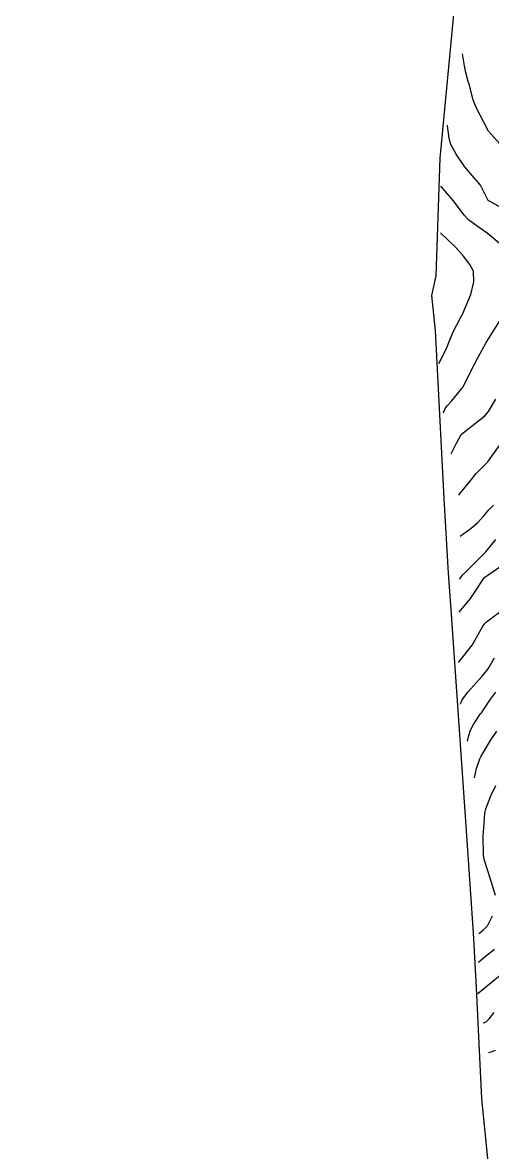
# Model space of a CAD drawing. Header units: metres. Extents: x 307586 to 320046, y 7427249 to 7434250.
# Drawn here: x 319099.4 to 319139.6, y 7427468.5 to 7427565.2 of the extents above; entities that cross this region are included whole.
import ezdxf

# ---------------------------------------------------------------- set-up
doc = ezdxf.new("R2010")
doc.units = ezdxf.units.M
doc.header["$MEASUREMENT"] = 0
for name, color, linetype in [('Area', 45, 'Continuous'), ('Curvas de Nivel 1m', 11, 'Continuous'), ('Curvas de Nivel 5m', 15, 'Continuous')]:
    doc.layers.add(name, color=color, linetype=linetype)

msp = doc.modelspace()

# ---------------------------------------------------------------- linework, layer by layer
at = {"layer": 'Area'}
msp.add_polyline3d([(319139.441, 7427465.347, 849.523), (319138.672, 7427473.078, 847.024), (319138.578, 7427475.407, 846.114), (319138.219, 7427482.547, 844.034), (319137.981, 7427487.251, 842.474), (319137.303, 7427496.826, 842.064), (319136.064, 7427514.929, 836.804), (319135.822, 7427518.044, 836.034), (319135.469, 7427524.426, 833.854), (319134.724, 7427538.799, 830.864), (319134.421, 7427541.795, 830.396), (319134.768, 7427543.483, 830.558), (319135.13, 7427553.564, 832.857), (319136.628, 7427569.489, 834.077), (319137.169, 7427573.61, 834.057), (319137.246, 7427576.777, 834.156), (319137.885, 7427588.304, 832.585), (319137.432, 7427594.723, 831.395), (319138.198, 7427604.245, 829.436), (319138.355, 7427609.342, 828.296), (319138.636, 7427615.727, 826.747), (319099.406, 7427649.897, 804.021)], dxfattribs=at)
at = {"layer": 'Curvas de Nivel 1m', "flags": 128}
for points, elevation in [([(319140.191, 7427554.819), (319139.243, 7427555.87), (319138.21, 7427557.886), (319137.948, 7427558.558), (319137.589, 7427559.896), (319137.523, 7427560.125), (319137.303, 7427560.892), (319137.195, 7427561.448), (319137.043, 7427562.49)], 833), ([(319140.518, 7427549.208), (319139.338, 7427549.868), (319139.236, 7427549.932), (319139.175, 7427550.045), (319138.557, 7427551.25), (319138.038, 7427551.887), (319137.207, 7427552.857), (319136.492, 7427553.907), (319136.039, 7427554.72), (319135.902, 7427555.238), (319135.843, 7427555.713), (319135.788, 7427556.076), (319135.743, 7427556.37)], 832), ([(319140.683, 7427545.854), (319139.142, 7427547.133), (319138.082, 7427547.886), (319137.534, 7427548.271), (319137.161, 7427548.672), (319136.259, 7427549.909), (319135.183, 7427551.16)], 831), ([(319135.383, 7427531.77), (319135.46, 7427531.906), (319135.559, 7427532.123), (319135.732, 7427532.375), (319136.102, 7427532.773), (319136.982, 7427533.854), (319137.005, 7427533.877), (319137.016, 7427533.9), (319137.055, 7427533.97), (319138.04, 7427535.884), (319138.371, 7427536.521), (319139.031, 7427537.738), (319139.082, 7427537.82), (319139.112, 7427537.869), (319139.249, 7427538.082), (319140.379, 7427539.857)], 831), ([(319136.053, 7427528.24), (319136.244, 7427528.597), (319136.505, 7427529.171), (319136.923, 7427529.921), (319137.074, 7427530.037), (319138.949, 7427531.505), (319139.245, 7427531.867), (319139.886, 7427532.944)], 832), ([(319136.713, 7427524.71), (319136.873, 7427524.924), (319137.647, 7427525.889), (319138.205, 7427526.568), (319138.904, 7427527.28), (319139.193, 7427527.583), (319139.41, 7427527.865), (319140.569, 7427529.494)], 833), ([(319136.823, 7427521.21), (319137.764, 7427521.886), (319138.343, 7427522.375), (319138.849, 7427522.943), (319139.274, 7427523.449), (319139.683, 7427523.862)], 834), ([(319136.753, 7427514.71), (319137.708, 7427515.886), (319138.141, 7427516.51), (319138.788, 7427517.527), (319138.953, 7427517.705), (319139.186, 7427517.866), (319140.804, 7427518.975)], 836), ([(319136.693, 7427510.39), (319137.853, 7427511.883), (319138.736, 7427513.439), (319138.905, 7427513.704), (319139.076, 7427513.867), (319140.756, 7427515.122)], 837), ([(319136.873, 7427506.83), (319136.899, 7427506.943), (319136.939, 7427507.064), (319137.012, 7427507.199), (319137.146, 7427507.413), (319137.506, 7427507.887), (319138.686, 7427509.203), (319139, 7427509.556), (319139.213, 7427509.865), (319139.757, 7427510.805)], 838), ([(319137.463, 7427503.67), (319137.564, 7427504.134), (319137.725, 7427504.597), (319138.008, 7427505.141), (319138.553, 7427505.963), (319138.646, 7427506.091), (319139.366, 7427507.159), (319139.888, 7427507.858)], 839), ([(319139.865, 7427490.45), (319139.429, 7427491.86), (319138.918, 7427493.445), (319138.84, 7427493.867), (319138.801, 7427495.587), (319138.813, 7427495.867), (319138.94, 7427497.473), (319139.018, 7427497.865), (319139.442, 7427498.984), (319139.888, 7427499.857)], 841), ([(319138.423, 7427487.2), (319138.805, 7427487.488), (319139.156, 7427487.863), (319139.59, 7427488.71)], 841), ([(319138.393, 7427484.74), (319139.01, 7427485.25), (319139.762, 7427485.856)], 842), ([(319138.353, 7427482.08), (319139.333, 7427482.896), (319140.382, 7427483.764)], 843), ([(319138.793, 7427479.55), (319138.899, 7427479.575), (319139.067, 7427479.642), (319139.317, 7427479.893), (319139.744, 7427480.451)], 844)]:
    msp.add_lwpolyline(points, dxfattribs=dict(at, elevation=elevation))
at = {"layer": 'Curvas de Nivel 5m', "flags": 128}
for points, elevation in [([(319135.003, 7427535.98), (319135.657, 7427537.28), (319135.922, 7427537.911), (319136.241, 7427538.708), (319136.863, 7427539.902), (319136.932, 7427540.023), (319137.057, 7427540.277), (319137.744, 7427541.89), (319138.009, 7427542.966), (319137.962, 7427543.887), (319137.671, 7427544.454), (319137.116, 7427545.172), (319136.446, 7427545.907), (319135.143, 7427547.16)], 830), ([(319136.783, 7427517.53), (319136.935, 7427517.754), (319137.054, 7427517.896), (319138.811, 7427519.63), (319139.039, 7427519.868), (319139.889, 7427520.925)], 835), ([(319138.053, 7427500.52), (319138.228, 7427501.326), (319138.508, 7427502.137), (319138.6, 7427502.328), (319139.174, 7427503.305), (319139.525, 7427503.861), (319139.981, 7427504.505)], 840), ([(319139.263, 7427477.02), (319139.494, 7427477.079), (319139.848, 7427477.208)], 845)]:
    msp.add_lwpolyline(points, dxfattribs=dict(at, elevation=elevation))

doc.saveas('drawing.dxf')
